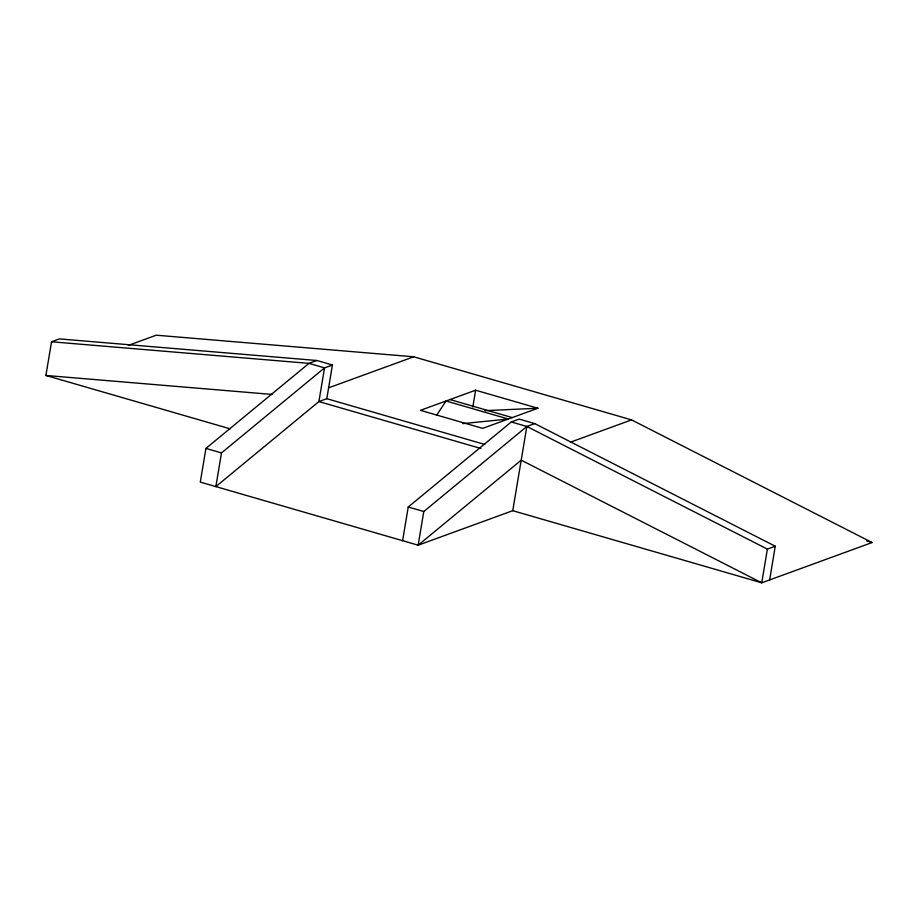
<?xml version="1.0" encoding="UTF-8"?>
<svg xmlns="http://www.w3.org/2000/svg" width="918" height="918" viewBox="0 0 918 918"><rect width="100%" height="100%" fill="white"/><g stroke="black" fill="none" stroke-linecap="round" stroke-linejoin="round"><path stroke-width="1.38" d="M230.234 428.855L45.9 375.462L51.534 341.783L59.418 338.903L316.859 360.499L332.431 365.008L326.785 398.687L318.902 401.568L215.856 486.609L221.49 452.918L324.547 367.877L332.431 365.008M316.859 360.499L308.976 363.367L205.93 448.409L200.296 482.099L418.16 545.2L512.749 510.683L761.745 582.804L872.1 542.538L631.561 419.893L413.697 356.792L156.255 335.196L128.313 345.397M402.6 540.691L408.235 507.011L511.28 421.97L519.163 419.09L534.724 423.6L775.262 546.244L769.628 579.924M534.724 423.6L526.852 426.468L423.795 511.521L418.16 545.2L521.206 460.159L761.745 582.804L767.379 549.113L775.262 546.244M472.804 407.053L475.627 390.207L537.879 408.235L482.696 428.373L420.444 410.335L475.627 390.207M512.749 510.683L526.852 426.468L511.28 421.97M436.624 415.223L446.068 400.994L508.32 419.021L462.844 423.623M328.529 387.866L413.697 356.792M570.353 442.224L631.561 419.893M484.968 410.667L537.879 408.235M51.534 341.783L308.976 363.367L324.547 367.877L318.902 401.568L480.929 448.489M45.9 375.462L272.049 394.43M450.015 399.559L512.255 417.587M866.592 540.943L872.1 542.538M326.785 398.687L484.693 444.427M205.93 448.409L221.49 452.918M408.235 507.011L423.795 511.521M526.852 426.468L767.379 549.113"/></g></svg>
